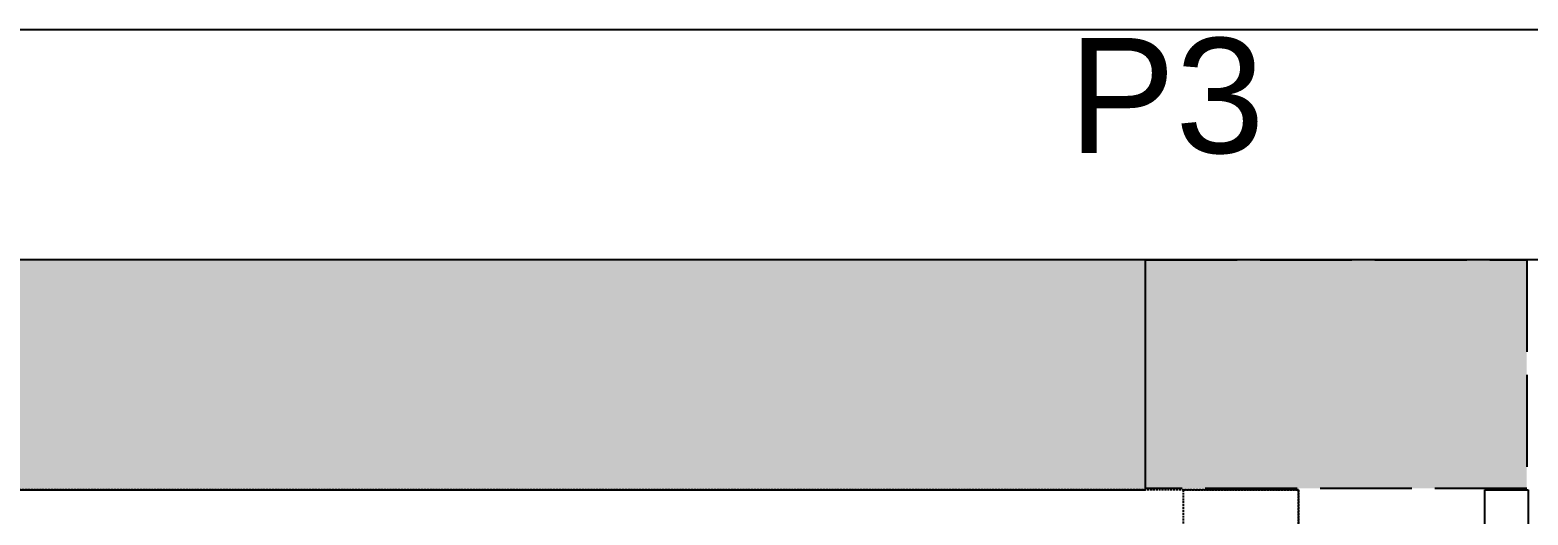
# Model space of a CAD drawing. Header units: millimetres. Extents: x 61345 to 69644, y 9491 to 29385.
# Drawn here: x 64142.2 to 64337.9, y 18369 to 18432.3 of the extents above; entities that cross this region are included whole.
import ezdxf

# ---------------------------------------------------------------- set-up
doc = ezdxf.new("R2010")
doc.units = ezdxf.units.MM
for name, pattern in [('ACAD_ISO02W100', [15, 12, -3]), ('CACHE', [0.375, 0.25, -0.125]), ('DASHED2', [0.375, 0.25, -0.125])]:
    doc.linetypes.add(name, pattern=pattern)
doc.layers.add('Plan Archi', color=8, linetype='Continuous')
doc.styles.add('ARIAL', font='arial.ttf')

msp = doc.modelspace()

# ---------------------------------------------------------------- hatches: boundary and pattern name
at = {"layer": 'Plan Archi'}
h = msp.add_hatch(color=256, dxfattribs=at)
h.dxf.hatch_style = 1
h.paths.add_polyline_path([(63976.8, 18372.3), (64287.93, 18372.3), (64287.93, 18402.3), (63976.8, 18402.3)])
at = {"layer": 'Plan Archi', "linetype": 'ACAD_ISO02W100'}
msp.add_hatch(color=256, dxfattribs=at).paths.add_polyline_path([(64287.93, 18402.3), (64337.76, 18402.3), (64337.76, 18372.48), (64287.93, 18372.48)])

# ---------------------------------------------------------------- linework, layer by layer
at = {"layer": 'Plan Archi'}
for p, q in [((64372.93, 18432.3), (63976.8, 18432.3)), ((64372.93, 18402.3), (63976.8, 18402.3)), ((64287.93, 18402.3), (63976.8, 18402.3)), ((64287.93, 18372.3), (64287.93, 18402.3)), ((63976.8, 18372.3), (64287.93, 18372.3)), ((64332.31, 18372.3), (64337.93, 18372.3)), ((64332.31, 18362.92), (64332.31, 18372.3)), ((64337.93, 18372.3), (64337.93, 18362.92))]:
    msp.add_line(p, q, dxfattribs=at)
at = {"layer": 'Plan Archi', "linetype": 'ACAD_ISO02W100'}
for p, q in [((64287.93, 18402.3), (64337.76, 18402.3)), ((64287.93, 18372.48), (64287.93, 18402.3)), ((64337.76, 18402.3), (64337.76, 18372.48)), ((64337.76, 18372.48), (64287.93, 18372.48))]:
    msp.add_line(p, q, dxfattribs=at)
at = {"layer": 'Plan Archi', "linetype": 'DASHED2'}
for p, q in [((64307.93, 18372.3), (63946.8, 18372.3)), ((64307.93, 17306.19), (64307.93, 18372.3))]:
    msp.add_line(p, q, dxfattribs=at)
at = {"layer": 'Plan Archi', "linetype": 'CACHE'}
for p, q in [((64292.93, 18152.3), (64292.93, 18372.3)), ((64292.93, 18372.3), (64307.93, 18372.3)), ((64307.93, 18372.3), (64307.93, 18152.3))]:
    msp.add_line(p, q, dxfattribs=at)

# ---------------------------------------------------------------- texts
at = {"layer": 'Plan Archi', "linetype": 'ByBlock', "style": 'ARIAL'}
msp.add_text('P3', height=15, dxfattribs=at).set_placement((64277.88, 18416.25))

doc.saveas('drawing.dxf')
